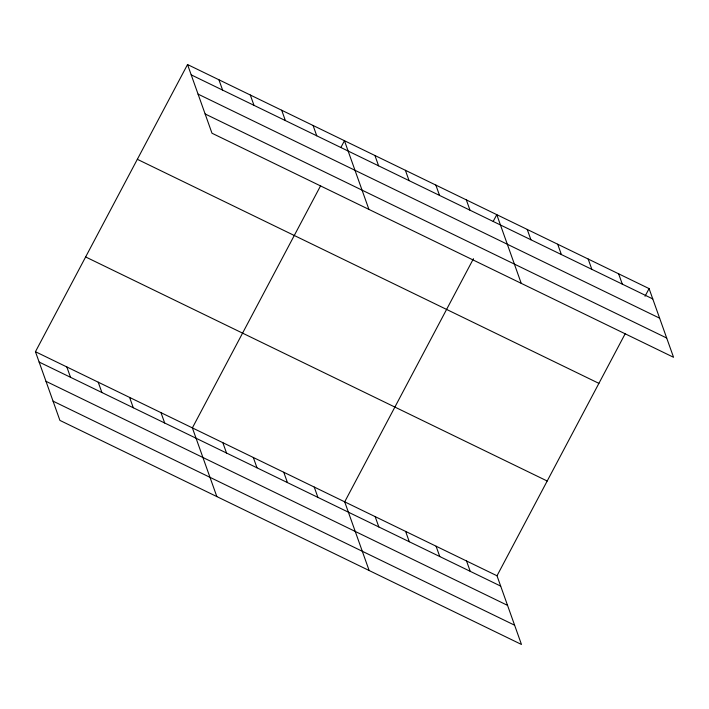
<?xml version="1.0" encoding="UTF-8"?>
<svg xmlns="http://www.w3.org/2000/svg" width="709" height="709" viewBox="0 0 709 709"><rect width="100%" height="100%" fill="white"/><g stroke="black" fill="none" stroke-linecap="round" stroke-linejoin="round"><path stroke-width="1.06" d="M35.45 351.717L497.009 575.779L521.469 644.463L59.91 420.402L35.45 351.717L187.53 64.537L649.089 288.598L673.55 357.283L211.991 133.221L187.53 64.537M320.636 185.705L192.378 427.899L216.839 496.584M340.914 147.419L344.459 140.719L368.919 209.403M473.461 258.688L344.698 501.839L369.15 570.523M493.225 221.359L496.779 214.659L521.239 283.343M497.009 575.779L625.267 333.584M645.039 296.256L649.089 288.598M191.208 74.862L652.767 298.923M198.068 94.12L659.627 318.181M205.131 113.963L666.69 338.025M137.342 159.303L598.901 383.365M85.638 256.95L547.197 481.012M39.128 362.051L500.687 586.113M45.988 381.309L507.547 605.371M53.051 401.143L514.61 625.205M618.629 273.807L622.307 284.141M588.169 259.015L591.847 269.349M557.699 244.233L561.386 254.558M527.239 229.441L530.917 239.775M466.318 199.867L469.996 210.201M435.849 185.076L439.527 195.409M405.388 170.293L409.066 180.618M374.928 155.501L378.606 165.835M313.077 125.475L316.755 135.809M466.549 560.996L470.227 571.321M281.695 110.241L285.373 120.574M436.079 546.205L439.766 556.538M250.304 95.006L253.982 105.34M405.619 531.413L409.297 541.747M375.158 516.631L378.836 526.955M218.921 79.771L222.599 90.096M314.229 487.056L317.907 497.381M283.768 472.265L287.446 482.59M253.308 457.473L256.986 467.807M222.839 442.691L226.525 453.016M160.996 412.665L164.674 422.989M129.605 397.43L133.283 407.755M98.223 382.195L101.901 392.52M66.832 366.952L70.51 377.285"/></g></svg>
